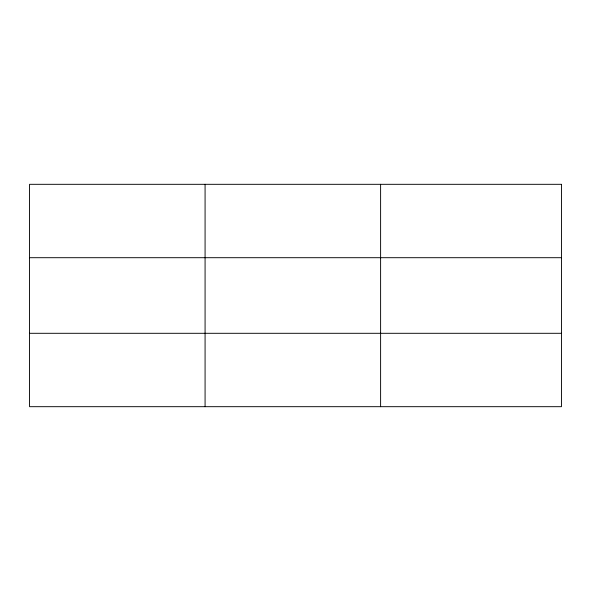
<?xml version="1.0" encoding="UTF-8"?>
<svg xmlns="http://www.w3.org/2000/svg" width="591" height="591" viewBox="0 0 591 591"><rect width="100%" height="100%" fill="white"/><g stroke="black" fill="none" stroke-linecap="round" stroke-linejoin="round"><path stroke-width="0.89" d="M205.077 406.682L205.077 184.318M380.604 406.682L380.604 184.318M29.55 257.698L561.45 257.698M29.55 333.302L561.45 333.302M561.45 184.318L561.45 406.682L29.55 406.682L29.55 184.318L561.45 184.318"/></g></svg>
